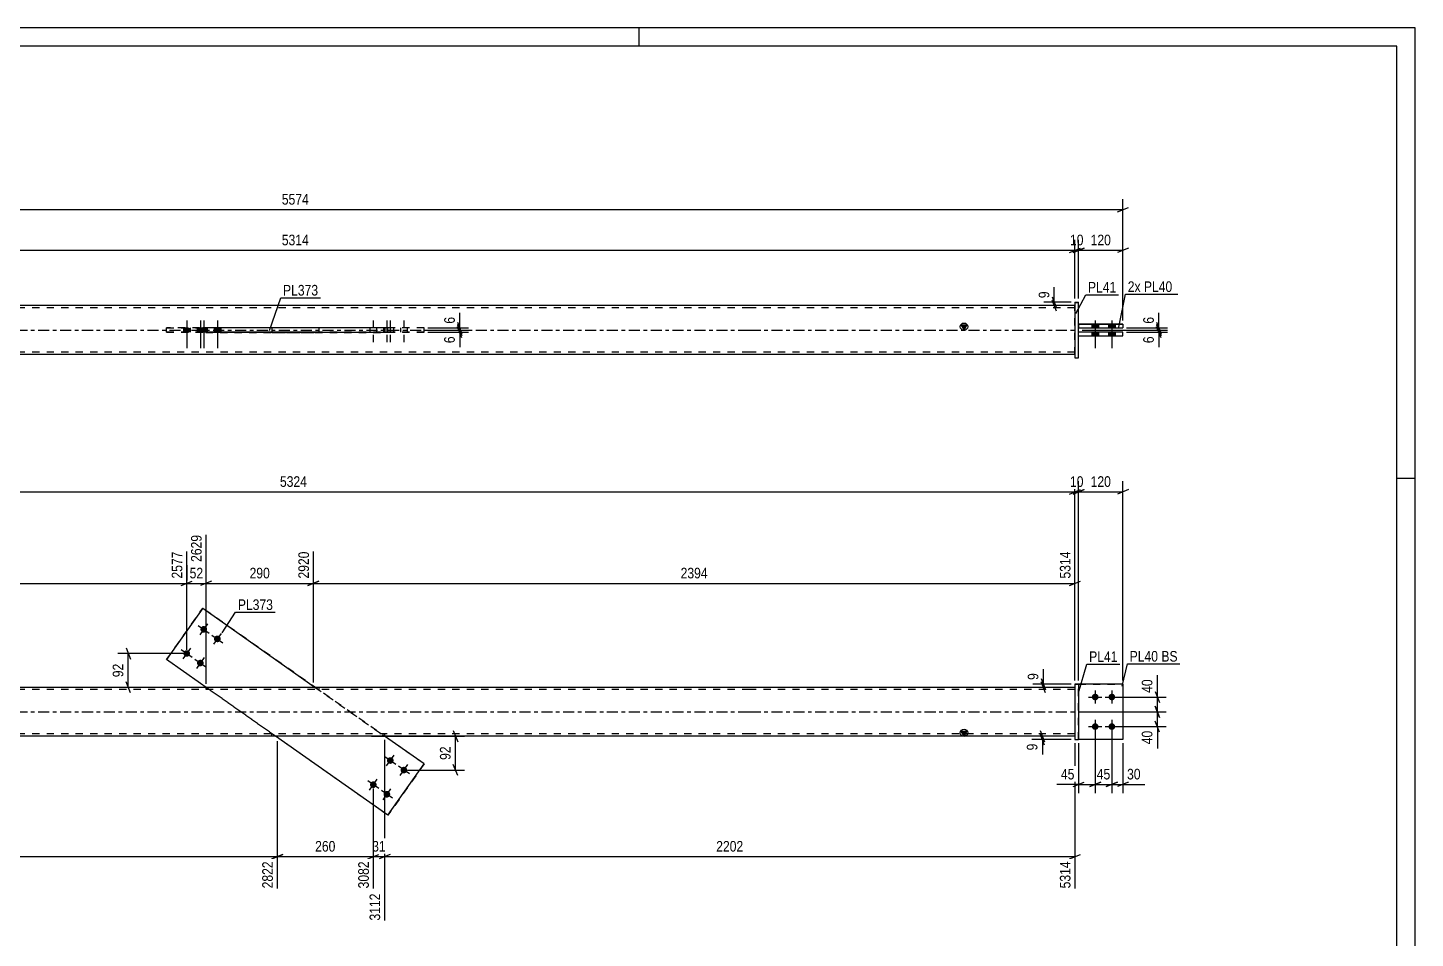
# Model space of a CAD drawing. Header units: millimetres. Extents: x 0 to 594, y 0 to 420.
# Drawn here: x 218.6 to 594, y 173.6 to 420 of the extents above; entities that cross this region are included whole.
import ezdxf

# ---------------------------------------------------------------- set-up
doc = ezdxf.new("R2010")
doc.units = ezdxf.units.MM
doc.linetypes.add('DXK_LINE_DOT2', pattern=[3.9198, 1.9599, -1.9599])
doc.linetypes.add('DXK_LINE_DOT3', pattern=[5.9187, 2.979, -0.9799, 0.9799, -0.9799])
doc.styles.add('Arial Narrow', font='ARIALN.TTF', dxfattribs={"height": 0.2})

# ---------------------------------------------------------------- blocks, each defined once
blk = doc.blocks.new('Unknown-582685994-1127')
at = {"color": 5, "linetype": 'Continuous'}
for p, q in [((594, 420), (0, 420)), ((384, 415), (384, 420)), ((594, 0), (594, 420)), ((589, 415), (5, 415)), ((589, 5), (589, 415)), ((594, 298), (589, 298))]:
    blk.add_line(p, q, dxfattribs=at)
blk = doc.blocks.new('Part-582685994-1683 - 1672')
at = {"linetype": 'Continuous'}
blk.add_hatch(color=2, dxfattribs=at).paths.add_polyline_path([(471.91, 228.27), (471.11, 229.67), (472.71, 229.67)])
at = {"color": 2, "linetype": 'Continuous'}
for p, q in [((413.81, 241.47), (168.15, 241.47)), ((501.91, 241.47), (413.91, 241.47)), ((471.91, 228.27), (471.11, 229.67)), ((471.11, 229.67), (472.71, 229.67)), ((472.71, 229.67), (471.91, 228.27)), ((413.81, 228.27), (168.15, 228.27)), ((501.91, 228.27), (413.91, 228.27))]:
    blk.add_line(p, q, dxfattribs=at)
at = {"color": 7, "linetype": 'DXK_LINE_DOT2'}
for p, q in [((413.81, 240.87), (168.15, 240.87)), ((266.72, 241.47), (266.72, 240.87)), ((297.32, 241.47), (297.32, 240.87)), ((501.91, 240.87), (413.91, 240.87)), ((501.91, 241.47), (501.91, 228.27)), ((413.81, 228.87), (168.15, 228.87)), ((284.63, 228.27), (284.63, 228.87)), ((315.23, 228.27), (315.23, 228.87)), ((501.91, 228.87), (413.91, 228.87))]:
    blk.add_line(p, q, dxfattribs=at)
at = {"color": 7, "linetype": 'DXK_LINE_DOT3'}
for p, q in [((168.15, 234.87), (413.81, 234.87)), ((413.91, 234.87), (501.91, 234.87))]:
    blk.add_line(p, q, dxfattribs=at)
at = {"color": 2, "linetype": 'Continuous'}
blk.add_circle((471.91, 229.17), 1, dxfattribs=at)
blk = doc.blocks.new('Part-582685994-1688 - 1672')
at = {"color": 2, "linetype": 'Continuous'}
for p, q in [((514.91, 242.37), (502.91, 242.37)), ((514.91, 242.37), (514.91, 242.37)), ((514.91, 242.37), (514.91, 227.37)), ((514.91, 227.37), (502.91, 227.37))]:
    blk.add_line(p, q, dxfattribs=at)
at = {"color": 7, "linetype": 'DXK_LINE_DOT2'}
for p, q in [((514.91, 242.37), (502.91, 242.37)), ((502.91, 242.37), (502.91, 242.37)), ((502.91, 227.37), (502.91, 242.37)), ((514.91, 242.37), (514.91, 242.37)), ((514.91, 227.37), (502.91, 227.37))]:
    blk.add_line(p, q, dxfattribs=at)
blk = doc.blocks.new('Part-582685994-1693 - 1672')
at = {"color": 7, "linetype": 'DXK_LINE_DOT2'}
for p, q in [((502.91, 242.37), (514.91, 242.37)), ((514.91, 242.37), (502.91, 242.37)), ((502.91, 242.37), (502.91, 242.37)), ((502.91, 227.37), (502.91, 242.37)), ((514.91, 242.37), (514.91, 242.37)), ((514.91, 242.37), (514.91, 227.37)), ((514.91, 227.37), (502.91, 227.37)), ((514.91, 227.37), (502.91, 227.37))]:
    blk.add_line(p, q, dxfattribs=at)
blk = doc.blocks.new('Part-582685994-1698 - 1672')
at = {"color": 2, "linetype": 'Continuous'}
for p, q in [((502.91, 242.37), (501.91, 242.37)), ((501.91, 242.37), (502.91, 242.37)), ((501.91, 242.37), (501.91, 227.37)), ((502.91, 242.37), (502.91, 227.37)), ((501.91, 227.37), (502.91, 227.37))]:
    blk.add_line(p, q, dxfattribs=at)
at = {"color": 7, "linetype": 'DXK_LINE_DOT2'}
for p, q in [((501.91, 242.37), (501.91, 242.37)), ((501.91, 242.37), (501.91, 242.37)), ((502.91, 242.37), (502.91, 242.37)), ((502.91, 242.37), (502.91, 242.37)), ((501.91, 227.37), (502.91, 227.37))]:
    blk.add_line(p, q, dxfattribs=at)
blk = doc.blocks.new('Part-582685994-1718 - 1672')
at = {"color": 2, "linetype": 'Continuous'}
for p, q in [((265.93, 262.89), (256.15, 248.98)), ((265.93, 262.89), (265.93, 262.89)), ((265.93, 262.89), (296.37, 241.47)), ((266.82, 241.47), (256.15, 248.98)), ((256.15, 248.98), (256.15, 248.98)), ((316.03, 206.86), (285.59, 228.27)), ((325.81, 220.76), (315.13, 228.27)), ((316.03, 206.86), (325.81, 220.76)), ((325.81, 220.76), (325.81, 220.76)), ((316.03, 206.86), (316.03, 206.86))]:
    blk.add_line(p, q, dxfattribs=at)
at = {"color": 7, "linetype": 'DXK_LINE_DOT2'}
for p, q in [((256.15, 248.98), (265.93, 262.89)), ((325.81, 220.76), (265.93, 262.89)), ((316.03, 206.86), (256.15, 248.98)), ((285.59, 228.27), (266.82, 241.47)), ((296.37, 241.47), (315.13, 228.27)), ((325.81, 220.76), (316.03, 206.86))]:
    blk.add_line(p, q, dxfattribs=at)
blk = doc.blocks.new('Bolt-582685994-1719 - 1672')
at = {"linetype": 'Continuous'}
for points in [[(507.41, 239.77), (507.6, 239.75), (507.78, 239.69), (507.94, 239.6), (508.08, 239.47), (508.19, 239.32), (508.27, 239.15), (508.3, 238.97), (508.3, 238.78), (508.27, 238.59), (508.19, 238.42), (508.08, 238.27), (507.94, 238.14), (507.78, 238.05), (507.6, 237.99), (507.41, 237.97), (507.22, 237.99), (507.04, 238.05), (506.88, 238.14), (506.74, 238.27), (506.63, 238.42), (506.55, 238.59), (506.51, 238.78), (506.51, 238.97), (506.55, 239.15), (506.63, 239.32), (506.74, 239.47), (506.88, 239.6), (507.04, 239.69), (507.22, 239.75)], [(511.91, 239.77), (512.1, 239.75), (512.28, 239.69), (512.44, 239.6), (512.58, 239.47), (512.69, 239.32), (512.77, 239.15), (512.8, 238.97), (512.8, 238.78), (512.77, 238.59), (512.69, 238.42), (512.58, 238.27), (512.44, 238.14), (512.28, 238.05), (512.1, 237.99), (511.91, 237.97), (511.72, 237.99), (511.54, 238.05), (511.38, 238.14), (511.24, 238.27), (511.13, 238.42), (511.05, 238.59), (511.01, 238.78), (511.01, 238.97), (511.05, 239.15), (511.13, 239.32), (511.24, 239.47), (511.38, 239.6), (511.54, 239.69), (511.72, 239.75)], [(507.41, 231.77), (507.6, 231.75), (507.78, 231.69), (507.94, 231.6), (508.08, 231.47), (508.19, 231.32), (508.27, 231.15), (508.3, 230.97), (508.3, 230.78), (508.27, 230.59), (508.19, 230.42), (508.08, 230.27), (507.94, 230.14), (507.78, 230.05), (507.6, 229.99), (507.41, 229.97), (507.22, 229.99), (507.04, 230.05), (506.88, 230.14), (506.74, 230.27), (506.63, 230.42), (506.55, 230.59), (506.51, 230.78), (506.51, 230.97), (506.55, 231.15), (506.63, 231.32), (506.74, 231.47), (506.88, 231.6), (507.04, 231.69), (507.22, 231.75)], [(511.91, 231.77), (512.1, 231.75), (512.28, 231.69), (512.44, 231.6), (512.58, 231.47), (512.69, 231.32), (512.77, 231.15), (512.8, 230.97), (512.8, 230.78), (512.77, 230.59), (512.69, 230.42), (512.58, 230.27), (512.44, 230.14), (512.28, 230.05), (512.1, 229.99), (511.91, 229.97), (511.72, 229.99), (511.54, 230.05), (511.38, 230.14), (511.24, 230.27), (511.13, 230.42), (511.05, 230.59), (511.01, 230.78), (511.01, 230.97), (511.05, 231.15), (511.13, 231.32), (511.24, 231.47), (511.38, 231.6), (511.54, 231.69), (511.72, 231.75)]]:
    blk.add_hatch(color=1, dxfattribs=at).paths.add_polyline_path(points)
at = {"color": 1, "linetype": 'Continuous'}
for p, q in [((507.41, 240.67), (507.41, 237.07)), ((511.91, 240.67), (511.91, 237.07)), ((505.61, 238.87), (509.21, 238.87)), ((510.11, 238.87), (513.71, 238.87)), ((505.61, 230.87), (509.21, 230.87)), ((507.41, 232.67), (507.41, 229.07)), ((510.11, 230.87), (513.71, 230.87)), ((511.91, 232.67), (511.91, 229.07))]:
    blk.add_line(p, q, dxfattribs=at)
blk = doc.blocks.new('Bolt-582685994-1721 - 1672')
at = {"linetype": 'Continuous'}
for points in [[(266.2, 258.09), (266.39, 258.07), (266.57, 258.01), (266.73, 257.92), (266.87, 257.79), (266.98, 257.64), (267.06, 257.47), (267.1, 257.29), (267.1, 257.1), (267.06, 256.91), (266.98, 256.74), (266.87, 256.59), (266.73, 256.46), (266.57, 256.37), (266.39, 256.31), (266.2, 256.29), (266.01, 256.31), (265.83, 256.37), (265.67, 256.46), (265.53, 256.59), (265.42, 256.74), (265.34, 256.91), (265.31, 257.1), (265.31, 257.29), (265.34, 257.47), (265.42, 257.64), (265.53, 257.79), (265.67, 257.92), (265.83, 258.01), (266.01, 258.07)], [(269.88, 255.5), (270.07, 255.48), (270.25, 255.43), (270.41, 255.33), (270.55, 255.21), (270.66, 255.05), (270.74, 254.88), (270.78, 254.7), (270.78, 254.51), (270.74, 254.33), (270.66, 254.15), (270.55, 254), (270.41, 253.88), (270.25, 253.78), (270.07, 253.72), (269.88, 253.7), (269.69, 253.72), (269.51, 253.78), (269.35, 253.88), (269.21, 254), (269.1, 254.15), (269.02, 254.33), (268.99, 254.51), (268.99, 254.7), (269.02, 254.88), (269.1, 255.05), (269.21, 255.21), (269.35, 255.33), (269.51, 255.43), (269.69, 255.48)], [(261.6, 251.55), (261.78, 251.53), (261.96, 251.47), (262.13, 251.38), (262.27, 251.25), (262.38, 251.1), (262.45, 250.93), (262.49, 250.74), (262.49, 250.56), (262.45, 250.37), (262.38, 250.2), (262.27, 250.05), (262.13, 249.92), (261.96, 249.83), (261.78, 249.77), (261.6, 249.75), (261.41, 249.77), (261.23, 249.83), (261.07, 249.92), (260.93, 250.05), (260.82, 250.2), (260.74, 250.37), (260.7, 250.56), (260.7, 250.74), (260.74, 250.93), (260.82, 251.1), (260.93, 251.25), (261.07, 251.38), (261.23, 251.47), (261.41, 251.53)], [(265.28, 248.96), (265.46, 248.94), (265.64, 248.88), (265.81, 248.79), (265.95, 248.66), (266.06, 248.51), (266.13, 248.34), (266.17, 248.15), (266.17, 247.97), (266.13, 247.78), (266.06, 247.61), (265.95, 247.46), (265.81, 247.33), (265.64, 247.24), (265.46, 247.18), (265.28, 247.16), (265.09, 247.18), (264.91, 247.24), (264.75, 247.33), (264.61, 247.46), (264.5, 247.61), (264.42, 247.78), (264.38, 247.97), (264.38, 248.15), (264.42, 248.34), (264.5, 248.51), (264.61, 248.66), (264.75, 248.79), (264.91, 248.88), (265.09, 248.94)]]:
    blk.add_hatch(color=1, dxfattribs=at).paths.add_polyline_path(points)
at = {"color": 1, "linetype": 'Continuous'}
for p, q in [((264.73, 258.23), (267.67, 256.16)), ((267.24, 258.66), (265.16, 255.72)), ((268.41, 255.64), (271.35, 253.57)), ((270.92, 256.08), (268.85, 253.13)), ((260.13, 251.69), (263.07, 249.61)), ((262.63, 252.12), (260.56, 249.18)), ((263.81, 249.1), (266.75, 247.02)), ((266.31, 249.53), (264.24, 246.59))]:
    blk.add_line(p, q, dxfattribs=at)
blk = doc.blocks.new('Bolt-582685994-1722 - 1672')
at = {"linetype": 'Continuous'}
for points in [[(316.68, 222.58), (316.86, 222.56), (317.04, 222.51), (317.21, 222.41), (317.35, 222.29), (317.46, 222.13), (317.53, 221.96), (317.57, 221.78), (317.57, 221.59), (317.53, 221.4), (317.46, 221.23), (317.35, 221.08), (317.21, 220.95), (317.04, 220.86), (316.86, 220.8), (316.68, 220.78), (316.49, 220.8), (316.31, 220.86), (316.15, 220.95), (316.01, 221.08), (315.9, 221.23), (315.82, 221.4), (315.78, 221.59), (315.78, 221.78), (315.82, 221.96), (315.9, 222.13), (316.01, 222.29), (316.15, 222.41), (316.31, 222.51), (316.49, 222.56)], [(320.36, 219.99), (320.54, 219.97), (320.72, 219.92), (320.89, 219.82), (321.03, 219.7), (321.14, 219.54), (321.21, 219.37), (321.25, 219.19), (321.25, 219), (321.21, 218.82), (321.14, 218.64), (321.03, 218.49), (320.89, 218.37), (320.72, 218.27), (320.54, 218.21), (320.36, 218.19), (320.17, 218.21), (319.99, 218.27), (319.83, 218.37), (319.69, 218.49), (319.58, 218.64), (319.5, 218.82), (319.46, 219), (319.46, 219.19), (319.5, 219.37), (319.58, 219.54), (319.69, 219.7), (319.83, 219.82), (319.99, 219.92), (320.17, 219.97)], [(312.07, 216.04), (312.26, 216.02), (312.44, 215.96), (312.6, 215.87), (312.74, 215.74), (312.85, 215.59), (312.93, 215.42), (312.97, 215.23), (312.97, 215.05), (312.93, 214.86), (312.85, 214.69), (312.74, 214.54), (312.6, 214.41), (312.44, 214.32), (312.26, 214.26), (312.07, 214.24), (311.89, 214.26), (311.71, 214.32), (311.54, 214.41), (311.41, 214.54), (311.29, 214.69), (311.22, 214.86), (311.18, 215.05), (311.18, 215.23), (311.22, 215.42), (311.29, 215.59), (311.41, 215.74), (311.54, 215.87), (311.71, 215.96), (311.89, 216.02)], [(315.75, 213.45), (315.94, 213.43), (316.12, 213.37), (316.28, 213.28), (316.42, 213.15), (316.53, 213), (316.61, 212.83), (316.65, 212.64), (316.65, 212.46), (316.61, 212.27), (316.53, 212.1), (316.42, 211.95), (316.28, 211.82), (316.12, 211.73), (315.94, 211.67), (315.75, 211.65), (315.57, 211.67), (315.39, 211.73), (315.23, 211.82), (315.09, 211.95), (314.98, 212.1), (314.9, 212.27), (314.86, 212.46), (314.86, 212.64), (314.9, 212.83), (314.98, 213), (315.09, 213.15), (315.23, 213.28), (315.39, 213.37), (315.57, 213.43)]]:
    blk.add_hatch(color=1, dxfattribs=at).paths.add_polyline_path(points)
at = {"color": 1, "linetype": 'Continuous'}
for p, q in [((318.15, 220.65), (315.2, 222.72)), ((315.64, 220.21), (317.71, 223.16)), ((321.83, 218.06), (318.89, 220.13)), ((319.32, 217.62), (321.39, 220.57)), ((313.55, 214.1), (310.6, 216.18)), ((311.04, 213.67), (313.11, 216.61)), ((314.72, 211.08), (316.79, 214.02)), ((317.23, 211.52), (314.28, 213.59))]:
    blk.add_line(p, q, dxfattribs=at)
blk = doc.blocks.new('Bolt-582685994-1367 - 1364')
at = {"linetype": 'Continuous'}
for points in [[(508.31, 339.79), (506.51, 339.79), (506.51, 338.79), (508.31, 338.79)], [(508.31, 339.79), (506.51, 339.79), (506.51, 338.79), (508.31, 338.79)], [(512.81, 339.79), (511.01, 339.79), (511.01, 338.79), (512.81, 338.79)], [(512.81, 339.79), (511.01, 339.79), (511.01, 338.79), (512.81, 338.79)], [(508.31, 337.59), (506.51, 337.59), (506.51, 336.59), (508.31, 336.59)], [(508.31, 337.59), (506.51, 337.59), (506.51, 336.59), (508.31, 336.59)], [(512.81, 337.59), (511.01, 337.59), (511.01, 336.59), (512.81, 336.59)], [(512.81, 337.59), (511.01, 337.59), (511.01, 336.59), (512.81, 336.59)]]:
    blk.add_hatch(color=1, dxfattribs=at).paths.add_polyline_path(points)
at = {"color": 1, "linetype": 'Continuous'}
for p, q in [((506.51, 339.79), (506.51, 338.79)), ((506.51, 339.79), (506.51, 338.79)), ((507.41, 340.79), (507.41, 333.29)), ((507.41, 340.79), (507.41, 333.29)), ((508.31, 339.79), (508.31, 338.79)), ((508.31, 339.79), (508.31, 338.79)), ((511.01, 339.79), (511.01, 338.79)), ((511.01, 339.79), (511.01, 338.79)), ((511.91, 340.79), (511.91, 333.29)), ((511.91, 340.79), (511.91, 333.29)), ((512.81, 339.79), (512.81, 338.79)), ((512.81, 339.79), (512.81, 338.79)), ((506.51, 337.59), (506.51, 336.59)), ((506.51, 337.59), (506.51, 336.59)), ((508.31, 337.59), (508.31, 336.59)), ((508.31, 337.59), (508.31, 336.59)), ((511.01, 337.59), (511.01, 336.59)), ((511.01, 337.59), (511.01, 336.59)), ((512.81, 337.59), (512.81, 336.59)), ((512.81, 337.59), (512.81, 336.59))]:
    blk.add_line(p, q, dxfattribs=at)
blk = doc.blocks.new('Part-582685994-1402 - 1364')
at = {"linetype": 'Continuous'}
blk.add_hatch(color=2, dxfattribs=at).paths.add_polyline_path([(471.91, 338.19), (471.11, 339.59), (472.71, 339.59)])
at = {"color": 2, "linetype": 'Continuous'}
for p, q in [((413.81, 344.79), (168.15, 344.79)), ((501.91, 344.79), (413.91, 344.79)), ((266.72, 338.89), (297.32, 338.89)), ((266.72, 338.78), (266.72, 338.89)), ((284.63, 338.89), (284.63, 338.79)), ((297.32, 338.89), (297.32, 337.49)), ((471.91, 338.19), (471.11, 339.59)), ((471.11, 339.59), (472.71, 339.59)), ((472.71, 339.59), (471.91, 338.19)), ((266.72, 337.58), (266.72, 337.49)), ((266.72, 337.49), (266.72, 337.49)), ((297.32, 337.49), (266.72, 337.49)), ((284.63, 337.49), (284.63, 337.59)), ((413.81, 331.59), (168.15, 331.59)), ((501.91, 331.59), (413.91, 331.59))]:
    blk.add_line(p, q, dxfattribs=at)
at = {"color": 7, "linetype": 'DXK_LINE_DOT2'}
for p, q in [((413.81, 344.19), (168.15, 344.19)), ((501.91, 344.19), (413.91, 344.19)), ((501.91, 331.59), (501.91, 344.79)), ((266.72, 338.89), (297.32, 338.89)), ((266.72, 337.49), (266.72, 338.78)), ((284.63, 338.89), (284.63, 338.89)), ((284.63, 338.89), (284.63, 338.89)), ((284.63, 338.89), (315.23, 338.89)), ((284.63, 338.89), (315.23, 338.89)), ((284.63, 338.79), (284.63, 337.49)), ((315.23, 338.89), (315.23, 337.49)), ((266.72, 337.49), (297.32, 337.49)), ((315.23, 337.49), (284.63, 337.49)), ((284.63, 337.49), (284.63, 337.49)), ((284.63, 337.49), (315.23, 337.49)), ((413.81, 332.19), (168.15, 332.19)), ((501.91, 332.19), (413.91, 332.19))]:
    blk.add_line(p, q, dxfattribs=at)
at = {"color": 7, "linetype": 'DXK_LINE_DOT3'}
for p, q in [((168.15, 338.19), (413.81, 338.19)), ((413.91, 338.19), (501.91, 338.19))]:
    blk.add_line(p, q, dxfattribs=at)
at = {"color": 2, "linetype": 'Continuous'}
blk.add_circle((471.91, 339.09), 1, dxfattribs=at)
blk = doc.blocks.new('Bolt-582685994-1370 - 1364')
at = {"color": 1, "linetype": 'DXK_LINE_DOT2'}
for p, q in [((311.17, 338.79), (311.17, 337.59)), ((312.07, 340.79), (312.07, 333.29)), ((312.97, 338.79), (312.97, 337.59)), ((314.85, 338.79), (314.85, 337.59)), ((315.75, 340.79), (315.75, 333.29)), ((315.78, 338.79), (315.78, 337.59)), ((316.65, 338.79), (316.65, 337.59)), ((316.68, 340.79), (316.68, 333.29)), ((317.58, 338.79), (317.58, 337.59)), ((319.46, 338.79), (319.46, 337.59)), ((320.36, 340.79), (320.36, 333.29)), ((321.26, 338.79), (321.26, 337.59))]:
    blk.add_line(p, q, dxfattribs=at)
blk = doc.blocks.new('Bolt-582685994-1371 - 1364')
at = {"linetype": 'Continuous'}
for points in [[(262.5, 338.78), (260.7, 338.78), (260.7, 337.58), (262.5, 337.58)], [(266.18, 338.78), (264.38, 338.78), (264.38, 337.58), (266.18, 337.58)], [(267.1, 338.78), (265.3, 338.78), (265.3, 337.58), (267.1, 337.58)], [(270.78, 338.78), (268.98, 338.78), (268.98, 337.58), (270.78, 337.58)]]:
    blk.add_hatch(color=1, dxfattribs=at).paths.add_polyline_path(points)
at = {"color": 1, "linetype": 'Continuous'}
for p, q in [((260.7, 338.78), (260.7, 337.58)), ((261.6, 340.79), (261.6, 333.29)), ((262.5, 338.78), (262.5, 337.58)), ((264.38, 338.78), (264.38, 337.58)), ((265.28, 340.79), (265.28, 333.29)), ((265.3, 338.78), (265.3, 337.58)), ((266.18, 338.78), (266.18, 337.58)), ((266.2, 340.78), (266.2, 333.28)), ((267.1, 338.78), (267.1, 337.58)), ((268.98, 338.78), (268.98, 337.58)), ((269.88, 340.78), (269.88, 333.28)), ((270.78, 338.78), (270.78, 337.58))]:
    blk.add_line(p, q, dxfattribs=at)
blk = doc.blocks.new('Part-582685994-1417 - 1364')
at = {"color": 2, "linetype": 'Continuous'}
for p, q in [((514.91, 337.59), (502.91, 337.59)), ((514.91, 337.58), (502.91, 337.58)), ((502.91, 336.58), (502.91, 337.58)), ((502.91, 336.58), (514.91, 336.58)), ((514.91, 336.58), (514.91, 337.58))]:
    blk.add_line(p, q, dxfattribs=at)
at = {"color": 7, "linetype": 'DXK_LINE_DOT2'}
for p, q in [((502.91, 337.59), (502.91, 337.58)), ((502.91, 337.58), (502.91, 337.59)), ((502.91, 336.59), (514.91, 336.59)), ((514.91, 337.58), (514.91, 337.59)), ((514.91, 337.59), (514.91, 337.58))]:
    blk.add_line(p, q, dxfattribs=at)
blk = doc.blocks.new('Part-582685994-1422 - 1364')
at = {"color": 2, "linetype": 'Continuous'}
for p, q in [((514.91, 339.79), (502.91, 339.79)), ((502.91, 339.78), (514.91, 339.78)), ((502.91, 339.78), (502.91, 338.78)), ((502.91, 338.78), (514.91, 338.78)), ((514.91, 339.78), (514.91, 338.78))]:
    blk.add_line(p, q, dxfattribs=at)
at = {"color": 7, "linetype": 'DXK_LINE_DOT2'}
for p, q in [((502.91, 339.79), (502.91, 339.78)), ((502.91, 339.79), (502.91, 339.78)), ((502.91, 338.79), (514.91, 338.79)), ((514.91, 339.78), (514.91, 339.79)), ((514.91, 339.79), (514.91, 339.78))]:
    blk.add_line(p, q, dxfattribs=at)
blk = doc.blocks.new('Part-582685994-1437 - 1364')
at = {"color": 2, "linetype": 'Continuous'}
for p, q in [((501.91, 345.69), (502.91, 345.69)), ((501.91, 345.68), (501.91, 330.68)), ((501.91, 345.68), (502.91, 345.68)), ((502.91, 330.68), (502.91, 345.68)), ((501.91, 330.68), (502.91, 330.68))]:
    blk.add_line(p, q, dxfattribs=at)
at = {"color": 7, "linetype": 'DXK_LINE_DOT2'}
for p, q in [((501.91, 345.69), (501.91, 345.68)), ((501.91, 345.69), (501.91, 345.68)), ((502.91, 345.68), (502.91, 345.69)), ((501.91, 330.69), (502.91, 330.69)), ((502.91, 330.69), (502.91, 330.68))]:
    blk.add_line(p, q, dxfattribs=at)
blk = doc.blocks.new('Part-582685994-1467 - 1364')
at = {"color": 2, "linetype": 'Continuous'}
for p, q in [((256.15, 337.59), (256.15, 338.79)), ((297.32, 338.79), (265.93, 338.78)), ((265.93, 337.58), (265.93, 338.78)), ((297.32, 337.59), (265.93, 337.58))]:
    blk.add_line(p, q, dxfattribs=at)
at = {"color": 7, "linetype": 'DXK_LINE_DOT2'}
for p, q in [((316.03, 338.79), (256.15, 338.79)), ((256.15, 338.79), (265.93, 338.78)), ((325.81, 338.79), (297.32, 338.79)), ((316.03, 337.59), (316.03, 338.79)), ((325.81, 338.79), (316.03, 338.79)), ((325.81, 337.59), (325.81, 338.79)), ((256.15, 337.59), (316.03, 337.59)), ((265.93, 337.58), (256.15, 337.59)), ((325.81, 337.59), (297.32, 337.59)), ((316.03, 337.59), (325.81, 337.59))]:
    blk.add_line(p, q, dxfattribs=at)
blk = doc.blocks.new('StraightDimension-582685994-1758 - 1672')
at = {"color": 7, "linetype": 'Continuous'}
for p, q in [((266.82, 242.47), (266.82, 282.74)), ((295.87, 242.82), (295.87, 278.24)), ((268.32, 270.23), (265.32, 269.03)), ((266.82, 269.63), (295.87, 269.63)), ((294.37, 269.03), (297.37, 270.23))]:
    blk.add_line(p, q, dxfattribs=at)
at = {"color": 0, "linetype": 'Continuous'}
blk.add_wipeout([(295.27, 278.84), (291.07, 278.84), (291.07, 270.33), (295.27, 270.33)], dxfattribs=at)
at = {"color": 0}
blk.add_wipeout([(284.69, 270.38), (284.69, 274.58), (278, 274.58), (278, 270.38)], dxfattribs=at)
at = {"color": 3, "linetype": 'Continuous', "style": 'Arial Narrow'}
blk.add_text('2920', height=2.863, rotation=90.0002, dxfattribs=at).set_placement((294.67, 270.93))
at = {"color": 3, "style": 'Arial Narrow'}
blk.add_text('290', height=2.863, dxfattribs=at).set_placement((278.6, 270.98))
blk = doc.blocks.new('StraightDimension-582685994-1742 - 1672')
at = {"color": 7, "linetype": 'Continuous'}
for p, q in [((266.82, 242.47), (266.82, 282.74)), ((261.6, 251.65), (261.6, 278.24)), ((260.1, 269.03), (263.1, 270.23)), ((261.6, 269.63), (266.82, 269.63)), ((268.32, 270.23), (265.32, 269.03))]:
    blk.add_line(p, q, dxfattribs=at)
at = {"color": 0}
blk.add_wipeout([(266.64, 270.38), (266.64, 274.58), (261.78, 274.58), (261.78, 270.38)], dxfattribs=at)
at = {"color": 0, "linetype": 'Continuous'}
blk.add_wipeout([(266.22, 283.34), (262.02, 283.34), (262.02, 274.83), (266.22, 274.83)], dxfattribs=at)
at = {"color": 3, "linetype": 'Continuous', "style": 'Arial Narrow'}
blk.add_text('2629', height=2.863, rotation=90.0002, dxfattribs=at).set_placement((265.62, 275.43))
at = {"color": 3, "style": 'Arial Narrow'}
blk.add_text('52', height=2.863, dxfattribs=at).set_placement((262.38, 270.98))
blk = doc.blocks.new('StraightDimension-582685994-1814 - 1672')
at = {"color": 7, "linetype": 'Continuous'}
for p, q in [((315.13, 227.27), (315.13, 178.38)), ((501.91, 226.37), (501.91, 187.08)), ((316.63, 196.29), (313.63, 195.09)), ((315.13, 195.69), (501.91, 195.69)), ((500.41, 195.09), (503.41, 196.29))]:
    blk.add_line(p, q, dxfattribs=at)
at = {"color": 0}
blk.add_wipeout([(412.78, 196.44), (412.78, 200.64), (404.26, 200.64), (404.26, 196.44)], dxfattribs=at)
at = {"color": 0, "linetype": 'Continuous'}
blk.add_wipeout([(501.31, 194.99), (497.11, 194.99), (497.11, 186.48), (501.31, 186.48)], dxfattribs=at)
at = {"color": 3, "style": 'Arial Narrow'}
blk.add_text('2202', height=2.863, dxfattribs=at).set_placement((404.86, 197.04))
at = {"color": 3, "linetype": 'Continuous', "style": 'Arial Narrow'}
blk.add_text('5314', height=2.863, rotation=90.0002, dxfattribs=at).set_placement((500.71, 187.08))
blk = doc.blocks.new('StraightDimension-582685994-1963 - 1672')
at = {"color": 7, "linetype": 'Continuous'}
for p, q in [((333.72, 229.77), (334.92, 226.77)), ((311.56, 228.27), (336.72, 228.27)), ((334.32, 219.09), (334.32, 228.27)), ((321.36, 219.09), (336.72, 219.09)), ((334.92, 217.59), (333.72, 220.59))]:
    blk.add_line(p, q, dxfattribs=at)
at = {"color": 0}
blk.add_wipeout([(333.57, 226.11), (329.37, 226.11), (329.37, 221.25), (333.57, 221.25)], dxfattribs=at)
at = {"color": 3, "style": 'Arial Narrow'}
blk.add_text('92', height=2.863, rotation=90.0002, dxfattribs=at).set_placement((332.97, 221.85))
blk = doc.blocks.new('StraightDimension-582685994-1925 - 1672')
at = {"color": 7, "linetype": 'Continuous'}
for p, q in [((507.41, 229.87), (507.41, 212.82)), ((511.91, 229.87), (511.91, 212.82)), ((505.91, 214.62), (508.91, 215.82)), ((507.41, 215.22), (511.91, 215.22)), ((513.41, 215.82), (510.41, 214.62))]:
    blk.add_line(p, q, dxfattribs=at)
at = {"color": 0}
blk.add_wipeout([(512.09, 215.97), (512.09, 220.17), (507.23, 220.17), (507.23, 215.97)], dxfattribs=at)
at = {"color": 3, "style": 'Arial Narrow'}
blk.add_text('45', height=2.863, dxfattribs=at).set_placement((507.83, 216.57))
blk = doc.blocks.new('StraightDimension-582685994-1987 - 1672')
at = {"color": 7, "linetype": 'Continuous'}
for p, q in [((523.62, 240.37), (524.82, 237.37)), ((512.91, 238.87), (526.62, 238.87)), ((524.22, 234.87), (524.22, 238.87)), ((502.91, 234.87), (526.62, 234.87)), ((524.82, 233.37), (523.62, 236.37))]:
    blk.add_line(p, q, dxfattribs=at)
at = {"color": 0}
blk.add_wipeout([(523.47, 244.25), (519.27, 244.25), (519.27, 239.4), (523.47, 239.4)], dxfattribs=at)
at = {"color": 7, "linetype": 'Continuous'}
blk.add_line((524.22, 238.87), (524.22, 244.78), dxfattribs=at)
blk.add_line((524.22, 238.87), (524.22, 244.78), dxfattribs=at)
at = {"color": 3, "style": 'Arial Narrow'}
blk.add_text('40', height=2.863, rotation=90.0002, dxfattribs=at).set_placement((522.87, 240))
blk = doc.blocks.new('StraightDimension-582685994-1732 - 1672')
at = {"color": 7, "linetype": 'Continuous'}
for p, q in [((261.6, 251.65), (261.6, 278.24)), ((80.05, 242.47), (80.05, 272.75)), ((81.55, 270.23), (78.55, 269.03)), ((80.05, 269.63), (261.6, 269.63)), ((260.1, 269.03), (263.1, 270.23))]:
    blk.add_line(p, q, dxfattribs=at)
at = {"color": 0, "linetype": 'Continuous'}
for points in [[(261, 278.84), (256.8, 278.84), (256.8, 270.33), (261, 270.33)], [(79.45, 273.35), (75.25, 273.35), (75.25, 270.33), (79.45, 270.33)]]:
    blk.add_wipeout(points, dxfattribs=at)
at = {"color": 0}
blk.add_wipeout([(175.08, 270.38), (175.08, 274.58), (166.57, 274.58), (166.57, 270.38)], dxfattribs=at)
at = {"color": 3, "linetype": 'Continuous', "style": 'Arial Narrow'}
for s, height, p in [('2577', 2.863, (260.4, 270.93)), ('0', 2.86, (78.85, 270.93))]:
    blk.add_text(s, height=height, rotation=90.0002, dxfattribs=at).set_placement(p)
at = {"color": 3, "style": 'Arial Narrow'}
blk.add_text('2577', height=2.863, dxfattribs=at).set_placement((167.17, 270.98))
blk = doc.blocks.new('StraightDimension-582685994-1909 - 1672')
at = {"color": 7, "linetype": 'Continuous'}
for p, q in [((507.41, 229.87), (507.41, 212.82)), ((502.91, 226.37), (502.91, 212.82)), ((501.41, 214.62), (504.41, 215.82)), ((502.91, 215.22), (507.41, 215.22)), ((508.91, 215.82), (505.91, 214.62))]:
    blk.add_line(p, q, dxfattribs=at)
at = {"color": 0}
blk.add_wipeout([(502.38, 215.97), (502.38, 220.17), (497.53, 220.17), (497.53, 215.97)], dxfattribs=at)
at = {"color": 7, "linetype": 'Continuous'}
blk.add_line((502.91, 215.22), (497, 215.22), dxfattribs=at)
blk.add_line((502.91, 215.22), (497, 215.22), dxfattribs=at)
at = {"color": 3, "style": 'Arial Narrow'}
blk.add_text('45', height=2.863, dxfattribs=at).set_placement((498.13, 216.57))
blk = doc.blocks.new('StraightDimension-582685994-1774 - 1672')
at = {"color": 7, "linetype": 'Continuous'}
for p, q in [((295.87, 242.82), (295.87, 278.24)), ((501.91, 243.37), (501.91, 278.24)), ((297.37, 270.23), (294.37, 269.03)), ((295.87, 269.63), (501.91, 269.63)), ((500.41, 269.03), (503.41, 270.23))]:
    blk.add_line(p, q, dxfattribs=at)
at = {"color": 0, "linetype": 'Continuous'}
blk.add_wipeout([(501.31, 278.84), (497.11, 278.84), (497.11, 270.33), (501.31, 270.33)], dxfattribs=at)
at = {"color": 0}
blk.add_wipeout([(403.14, 270.38), (403.14, 274.58), (394.63, 274.58), (394.63, 270.38)], dxfattribs=at)
at = {"color": 3, "linetype": 'Continuous', "style": 'Arial Narrow'}
blk.add_text('5314', height=2.863, rotation=90.0002, dxfattribs=at).set_placement((500.71, 270.93))
at = {"color": 3, "style": 'Arial Narrow'}
blk.add_text('2394', height=2.863, dxfattribs=at).set_placement((395.23, 270.98))
blk = doc.blocks.new('StraightDimension-582685994-1826 - 1672')
at = {"color": 7, "linetype": 'Continuous'}
for p, q in [((315.13, 227.27), (315.13, 178.38)), ((312.07, 214.14), (312.07, 187.08)), ((310.57, 195.09), (313.57, 196.29)), ((312.07, 195.69), (315.13, 195.69)), ((316.63, 196.29), (313.63, 195.09))]:
    blk.add_line(p, q, dxfattribs=at)
at = {"color": 0}
blk.add_wipeout([(316.03, 196.44), (316.03, 200.64), (311.17, 200.64), (311.17, 196.44)], dxfattribs=at)
at = {"color": 0, "linetype": 'Continuous'}
blk.add_wipeout([(314.53, 186.29), (310.33, 186.29), (310.33, 177.78), (314.53, 177.78)], dxfattribs=at)
at = {"color": 3, "style": 'Arial Narrow'}
blk.add_text('31', height=2.863, dxfattribs=at).set_placement((311.77, 197.04))
at = {"color": 3, "linetype": 'Continuous', "style": 'Arial Narrow'}
blk.add_text('3112', height=2.863, rotation=90.0002, dxfattribs=at).set_placement((313.93, 178.38))
blk = doc.blocks.new('StraightDimension-582685994-2032 - 1672')
at = {"color": 7, "linetype": 'Continuous'}
for p, q in [((501.91, 243.37), (501.91, 297.25)), ((79.05, 294.4), (501.91, 294.4)), ((500.41, 293.8), (503.41, 295))]:
    blk.add_line(p, q, dxfattribs=at)
at = {"color": 0}
blk.add_wipeout([(294.73, 295.15), (294.73, 299.35), (286.22, 299.35), (286.22, 295.15)], dxfattribs=at)
at = {"color": 3, "style": 'Arial Narrow'}
blk.add_text('5324', height=2.863, dxfattribs=at).set_placement((286.82, 295.75))
blk = doc.blocks.new('StraightDimension-582685994-1840 - 1672')
at = {"color": 7, "linetype": 'Continuous'}
for p, q in [((286.09, 226.92), (286.09, 187.08)), ((312.07, 214.14), (312.07, 187.08)), ((287.59, 196.29), (284.59, 195.09)), ((286.09, 195.69), (312.07, 195.69)), ((310.57, 195.09), (313.57, 196.29))]:
    blk.add_line(p, q, dxfattribs=at)
at = {"color": 0}
blk.add_wipeout([(302.42, 196.44), (302.42, 200.64), (295.74, 200.64), (295.74, 196.44)], dxfattribs=at)
at = {"color": 0, "linetype": 'Continuous'}
blk.add_wipeout([(311.47, 194.99), (307.27, 194.99), (307.27, 186.48), (311.47, 186.48)], dxfattribs=at)
at = {"color": 3, "style": 'Arial Narrow'}
blk.add_text('260', height=2.863, dxfattribs=at).set_placement((296.34, 197.04))
at = {"color": 3, "linetype": 'Continuous', "style": 'Arial Narrow'}
blk.add_text('3082', height=2.863, rotation=90.0002, dxfattribs=at).set_placement((310.87, 187.08))
blk = doc.blocks.new('StraightDimension-582685994-1848 - 1672')
at = {"color": 7, "linetype": 'Continuous'}
for p, q in [((80.05, 226.37), (80.05, 192.57)), ((286.09, 226.92), (286.09, 187.08)), ((81.55, 196.29), (78.55, 195.09)), ((80.05, 195.69), (286.09, 195.69)), ((284.59, 195.09), (287.59, 196.29))]:
    blk.add_line(p, q, dxfattribs=at)
at = {"color": 0}
blk.add_wipeout([(187.32, 196.44), (187.32, 200.64), (178.81, 200.64), (178.81, 196.44)], dxfattribs=at)
at = {"color": 0, "linetype": 'Continuous'}
for points in [[(79.45, 194.99), (75.25, 194.99), (75.25, 191.97), (79.45, 191.97)], [(285.49, 194.99), (281.29, 194.99), (281.29, 186.48), (285.49, 186.48)]]:
    blk.add_wipeout(points, dxfattribs=at)
at = {"color": 3, "style": 'Arial Narrow'}
blk.add_text('2822', height=2.863, dxfattribs=at).set_placement((179.41, 197.04))
at = {"color": 3, "linetype": 'Continuous', "style": 'Arial Narrow'}
for s, height, p in [('0', 2.86, (78.85, 192.57)), ('2822', 2.863, (284.89, 187.08))]:
    blk.add_text(s, height=height, rotation=90.0002, dxfattribs=at).set_placement(p)
blk = doc.blocks.new('StraightDimension-582685994-2001 - 1672')
at = {"color": 7, "linetype": 'Continuous'}
for p, q in [((245.18, 252.15), (246.38, 249.15)), ((260.6, 250.65), (242.93, 250.65)), ((245.78, 241.47), (245.78, 250.65)), ((249.01, 241.47), (242.93, 241.47)), ((246.38, 239.97), (245.18, 242.97))]:
    blk.add_line(p, q, dxfattribs=at)
at = {"color": 0}
blk.add_wipeout([(245.03, 248.49), (240.83, 248.49), (240.83, 243.63), (245.03, 243.63)], dxfattribs=at)
at = {"color": 3, "style": 'Arial Narrow'}
blk.add_text('92', height=2.863, rotation=90.0002, dxfattribs=at).set_placement((244.43, 244.23))
blk = doc.blocks.new('StraightDimension-582685994-1900 - 1672')
at = {"color": 7, "linetype": 'Continuous'}
for p, q in [((492.51, 229.77), (493.71, 226.77)), ((500.91, 228.27), (490.26, 228.27)), ((500.91, 227.37), (490.26, 227.37)), ((493.71, 225.87), (492.51, 228.87)), ((493.11, 227.37), (493.11, 228.27))]:
    blk.add_line(p, q, dxfattribs=at)
at = {"color": 0}
blk.add_wipeout([(492.36, 226.85), (488.16, 226.85), (488.16, 223.82), (492.36, 223.82)], dxfattribs=at)
at = {"color": 7, "linetype": 'Continuous'}
blk.add_line((493.11, 227.37), (493.11, 223.29), dxfattribs=at)
blk.add_line((493.11, 227.37), (493.11, 223.29), dxfattribs=at)
at = {"color": 3, "style": 'Arial Narrow'}
blk.add_text('9', height=2.86, rotation=90.0002, dxfattribs=at).set_placement((491.76, 224.42))
blk = doc.blocks.new('StraightDimension-582685994-1935 - 1672')
at = {"color": 7, "linetype": 'Continuous'}
for p, q in [((511.91, 229.87), (511.91, 212.82)), ((514.91, 226.37), (514.91, 212.82)), ((510.41, 214.62), (513.41, 215.82)), ((511.91, 215.22), (514.91, 215.22)), ((516.41, 215.82), (513.41, 214.62))]:
    blk.add_line(p, q, dxfattribs=at)
at = {"color": 0}
blk.add_wipeout([(520.29, 215.97), (520.29, 220.17), (515.43, 220.17), (515.43, 215.97)], dxfattribs=at)
at = {"color": 7, "linetype": 'Continuous'}
blk.add_line((514.91, 215.22), (520.82, 215.22), dxfattribs=at)
blk.add_line((514.91, 215.22), (520.82, 215.22), dxfattribs=at)
at = {"color": 3, "style": 'Arial Narrow'}
blk.add_text('30', height=2.863, dxfattribs=at).set_placement((516.03, 216.57))
blk = doc.blocks.new('StraightDimension-582685994-1974 - 1672')
at = {"color": 7, "linetype": 'Continuous'}
for p, q in [((502.91, 234.87), (526.62, 234.87)), ((523.62, 236.37), (524.82, 233.37)), ((524.22, 230.87), (524.22, 234.87)), ((512.91, 230.87), (526.62, 230.87)), ((524.82, 229.37), (523.62, 232.37))]:
    blk.add_line(p, q, dxfattribs=at)
at = {"color": 0}
blk.add_wipeout([(523.47, 230.35), (519.27, 230.35), (519.27, 225.49), (523.47, 225.49)], dxfattribs=at)
at = {"color": 7, "linetype": 'Continuous'}
blk.add_line((524.22, 230.87), (524.22, 224.97), dxfattribs=at)
blk.add_line((524.22, 230.87), (524.22, 224.97), dxfattribs=at)
at = {"color": 3, "style": 'Arial Narrow'}
blk.add_text('40', height=2.863, rotation=90.0002, dxfattribs=at).set_placement((522.87, 226.09))
blk = doc.blocks.new('StraightDimension-582685994-2009 - 1672')
at = {"color": 7, "linetype": 'Continuous'}
for p, q in [((500.91, 242.37), (490.52, 242.37)), ((500.91, 241.47), (490.52, 241.47)), ((492.77, 243.87), (493.97, 240.87)), ((493.97, 239.97), (492.77, 242.97)), ((493.37, 241.47), (493.37, 242.37))]:
    blk.add_line(p, q, dxfattribs=at)
at = {"color": 0}
blk.add_wipeout([(492.62, 245.92), (488.42, 245.92), (488.42, 242.9), (492.62, 242.9)], dxfattribs=at)
at = {"color": 7, "linetype": 'Continuous'}
blk.add_line((493.37, 242.37), (493.37, 246.45), dxfattribs=at)
blk.add_line((493.37, 242.37), (493.37, 246.45), dxfattribs=at)
at = {"color": 3, "style": 'Arial Narrow'}
blk.add_text('9', height=2.86, rotation=90.0002, dxfattribs=at).set_placement((492.02, 243.5))
blk = doc.blocks.new('StraightDimension-582685994-2043 - 1672')
at = {"color": 7, "linetype": 'Continuous'}
for p, q in [((501.91, 243.37), (501.91, 297.25)), ((502.91, 243.37), (502.91, 297.25)), ((500.41, 293.8), (503.41, 295)), ((504.41, 295), (501.41, 293.8)), ((501.91, 294.4), (502.91, 294.4))]:
    blk.add_line(p, q, dxfattribs=at)
at = {"color": 0}
blk.add_wipeout([(504.84, 295.15), (504.84, 299.35), (499.98, 299.35), (499.98, 295.15)], dxfattribs=at)
at = {"color": 3, "style": 'Arial Narrow'}
blk.add_text('10', height=2.863, dxfattribs=at).set_placement((500.58, 295.75))
blk = doc.blocks.new('StraightDimension-582685994-2054 - 1672')
at = {"color": 7, "linetype": 'Continuous'}
for p, q in [((502.91, 243.37), (502.91, 297.25)), ((514.91, 243.37), (514.91, 297.25)), ((501.41, 293.8), (504.41, 295)), ((502.91, 294.4), (514.91, 294.4)), ((516.41, 295), (513.41, 293.8))]:
    blk.add_line(p, q, dxfattribs=at)
at = {"color": 0}
blk.add_wipeout([(512.25, 295.15), (512.25, 299.35), (505.57, 299.35), (505.57, 295.15)], dxfattribs=at)
at = {"color": 3, "style": 'Arial Narrow'}
blk.add_text('120', height=2.863, dxfattribs=at).set_placement((506.17, 295.75))
blk = doc.blocks.new('StraightDimension-582685994-1498 - 1364')
at = {"color": 7, "linetype": 'Continuous'}
for p, q in [((514.91, 340.78), (514.91, 373.64)), ((67.05, 370.79), (514.91, 370.79)), ((513.41, 370.19), (516.41, 371.39))]:
    blk.add_line(p, q, dxfattribs=at)
at = {"color": 0}
blk.add_wipeout([(295.23, 371.54), (295.23, 375.74), (286.72, 375.74), (286.72, 371.54)], dxfattribs=at)
at = {"color": 3, "style": 'Arial Narrow'}
blk.add_text('5574', height=2.863, dxfattribs=at).set_placement((287.32, 372.14))
blk = doc.blocks.new('StraightDimension-582685994-1519 - 1364')
at = {"color": 7, "linetype": 'Continuous'}
for p, q in [((501.91, 346.69), (501.91, 362.63)), ((502.91, 346.69), (502.91, 362.63)), ((500.41, 359.18), (503.41, 360.38)), ((504.41, 360.38), (501.41, 359.18)), ((501.91, 359.78), (502.91, 359.78))]:
    blk.add_line(p, q, dxfattribs=at)
at = {"color": 0}
blk.add_wipeout([(504.84, 360.53), (504.84, 364.73), (499.98, 364.73), (499.98, 360.53)], dxfattribs=at)
at = {"color": 3, "style": 'Arial Narrow'}
blk.add_text('10', height=2.863, dxfattribs=at).set_placement((500.58, 361.13))
blk = doc.blocks.new('StraightDimension-582685994-1488 - 1364')
at = {"color": 7, "linetype": 'Continuous'}
for p, q in [((326.81, 338.79), (337.87, 338.79)), ((326.81, 338.19), (337.87, 338.19)), ((334.87, 340.29), (336.07, 337.29)), ((336.07, 336.69), (334.87, 339.69)), ((335.47, 338.19), (335.47, 338.79))]:
    blk.add_line(p, q, dxfattribs=at)
at = {"color": 0}
blk.add_wipeout([(334.72, 342.34), (330.52, 342.34), (330.52, 339.31), (334.72, 339.31)], dxfattribs=at)
at = {"color": 7, "linetype": 'Continuous'}
blk.add_line((335.47, 338.79), (335.47, 342.86), dxfattribs=at)
blk.add_line((335.47, 338.79), (335.47, 342.86), dxfattribs=at)
at = {"color": 3, "style": 'Arial Narrow'}
blk.add_text('6', height=2.86, rotation=90.0002, dxfattribs=at).set_placement((334.12, 339.91))
blk = doc.blocks.new('StraightDimension-582685994-1492 - 1364')
at = {"color": 7, "linetype": 'Continuous'}
for p, q in [((326.81, 338.19), (337.87, 338.19)), ((334.87, 339.69), (336.07, 336.69)), ((336.07, 336.09), (334.87, 339.09)), ((335.47, 337.59), (335.47, 338.19)), ((326.81, 337.59), (337.87, 337.59))]:
    blk.add_line(p, q, dxfattribs=at)
at = {"color": 0}
blk.add_wipeout([(334.72, 337.06), (330.52, 337.06), (330.52, 334.03), (334.72, 334.03)], dxfattribs=at)
at = {"color": 7, "linetype": 'Continuous'}
blk.add_line((335.47, 337.59), (335.47, 333.51), dxfattribs=at)
blk.add_line((335.47, 337.59), (335.47, 333.51), dxfattribs=at)
at = {"color": 3, "style": 'Arial Narrow'}
blk.add_text('6', height=2.86, rotation=90.0002, dxfattribs=at).set_placement((334.12, 334.63))
blk = doc.blocks.new('StraightDimension-582685994-1509 - 1364')
at = {"color": 7, "linetype": 'Continuous'}
for p, q in [((502.91, 346.69), (502.91, 362.63)), ((514.91, 340.78), (514.91, 362.63)), ((501.41, 359.18), (504.41, 360.38)), ((502.91, 359.78), (514.91, 359.78)), ((516.41, 360.38), (513.41, 359.18))]:
    blk.add_line(p, q, dxfattribs=at)
at = {"color": 0}
blk.add_wipeout([(512.25, 360.53), (512.25, 364.73), (505.57, 364.73), (505.57, 360.53)], dxfattribs=at)
at = {"color": 3, "style": 'Arial Narrow'}
blk.add_text('120', height=2.863, dxfattribs=at).set_placement((506.17, 361.13))
blk = doc.blocks.new('StraightDimension-582685994-1529 - 1364')
at = {"color": 7, "linetype": 'Continuous'}
for p, q in [((501.91, 346.69), (501.91, 362.63)), ((80.05, 359.78), (501.91, 359.78)), ((500.41, 359.18), (503.41, 360.38))]:
    blk.add_line(p, q, dxfattribs=at)
at = {"color": 0}
blk.add_wipeout([(295.23, 360.53), (295.23, 364.73), (286.72, 364.73), (286.72, 360.53)], dxfattribs=at)
at = {"color": 3, "style": 'Arial Narrow'}
blk.add_text('5314', height=2.863, dxfattribs=at).set_placement((287.32, 361.13))
blk = doc.blocks.new('StraightDimension-582685994-1560 - 1364')
at = {"color": 7, "linetype": 'Continuous'}
for p, q in [((500.91, 345.69), (493.48, 345.69)), ((495.73, 347.19), (496.93, 344.19)), ((496.93, 343.29), (495.73, 346.29)), ((496.33, 344.79), (496.33, 345.69)), ((500.91, 344.79), (493.48, 344.79))]:
    blk.add_line(p, q, dxfattribs=at)
at = {"color": 0}
blk.add_wipeout([(495.58, 349.24), (491.38, 349.24), (491.38, 346.21), (495.58, 346.21)], dxfattribs=at)
at = {"color": 7, "linetype": 'Continuous'}
blk.add_line((496.33, 345.69), (496.33, 349.76), dxfattribs=at)
blk.add_line((496.33, 345.69), (496.33, 349.76), dxfattribs=at)
at = {"color": 3, "style": 'Arial Narrow'}
blk.add_text('9', height=2.86, rotation=90.0002, dxfattribs=at).set_placement((494.98, 346.81))
blk = doc.blocks.new('StraightDimension-582685994-1571 - 1364')
at = {"color": 7, "linetype": 'Continuous'}
for p, q in [((503.91, 338.19), (527.01, 338.19)), ((515.91, 338.78), (527.01, 338.78)), ((524.01, 340.28), (525.21, 337.28)), ((525.21, 336.69), (524.01, 339.69)), ((524.61, 338.19), (524.61, 338.78))]:
    blk.add_line(p, q, dxfattribs=at)
at = {"color": 0}
blk.add_wipeout([(523.86, 342.34), (519.66, 342.34), (519.66, 339.31), (523.86, 339.31)], dxfattribs=at)
at = {"color": 7, "linetype": 'Continuous'}
blk.add_line((524.61, 338.78), (524.61, 342.86), dxfattribs=at)
blk.add_line((524.61, 338.78), (524.61, 342.86), dxfattribs=at)
at = {"color": 3, "style": 'Arial Narrow'}
blk.add_text('6', height=2.86, rotation=90.0002, dxfattribs=at).set_placement((523.26, 339.91))
blk = doc.blocks.new('StraightDimension-582685994-1580 - 1364')
at = {"color": 7, "linetype": 'Continuous'}
for p, q in [((503.91, 338.19), (527.01, 338.19)), ((524.01, 339.69), (525.21, 336.69)), ((525.21, 336.08), (524.01, 339.08)), ((524.61, 337.58), (524.61, 338.19)), ((515.91, 337.58), (527.01, 337.58))]:
    blk.add_line(p, q, dxfattribs=at)
at = {"color": 0}
blk.add_wipeout([(523.86, 337.06), (519.66, 337.06), (519.66, 334.03), (523.86, 334.03)], dxfattribs=at)
at = {"color": 7, "linetype": 'Continuous'}
blk.add_line((524.61, 337.58), (524.61, 333.51), dxfattribs=at)
blk.add_line((524.61, 337.58), (524.61, 333.51), dxfattribs=at)
at = {"color": 3, "style": 'Arial Narrow'}
blk.add_text('6', height=2.86, rotation=90.0002, dxfattribs=at).set_placement((523.26, 334.63))
blk = doc.blocks.new('Mark-582685994-1694 - 1672')
at = {"color": 0}
blk.add_wipeout([(513.44, 248.36), (513.44, 251.36), (505.76, 251.36), (505.76, 248.36)], dxfattribs=at)
blk.add_wipeout([(513.44, 248.36), (513.44, 251.36), (505.76, 251.36), (505.76, 248.36)], dxfattribs=at)
at = {"color": 30, "linetype": 'Continuous'}
for p, q in [((502.91, 239.99), (505.16, 247.76)), ((505.16, 247.76), (514.04, 247.76))]:
    blk.add_line(p, q, dxfattribs=at)
at = {"color": 3, "style": 'Arial Narrow'}
blk.add_text('PL41', height=2.863, dxfattribs=at).set_placement((505.76, 248.36))
blk = doc.blocks.new('Mark-582685994-1714 - 1672')
at = {"color": 0}
blk.add_wipeout([(284.94, 262.43), (284.94, 265.43), (275.43, 265.43), (275.43, 262.43)], dxfattribs=at)
blk.add_wipeout([(284.94, 262.43), (284.94, 265.43), (275.43, 265.43), (275.43, 262.43)], dxfattribs=at)
at = {"color": 30, "linetype": 'Continuous'}
for p, q in [((271.15, 256.23), (274.83, 261.83)), ((274.83, 261.83), (285.54, 261.83))]:
    blk.add_line(p, q, dxfattribs=at)
at = {"color": 3, "style": 'Arial Narrow'}
blk.add_text('PL373', height=2.863, dxfattribs=at).set_placement((275.43, 262.43))
blk = doc.blocks.new('MarkSet-582685994-2086 - 1672')
at = {"color": 0}
blk.add_wipeout([(524.41, 248.46), (524.41, 251.46), (516.73, 251.46), (516.73, 248.46)], dxfattribs=at)
blk.add_wipeout([(524.41, 248.46), (524.41, 251.46), (516.73, 251.46), (516.73, 248.46)], dxfattribs=at)
at = {"color": 30, "linetype": 'Continuous'}
blk.add_line((514.71, 241.8), (516.13, 247.86), dxfattribs=at)
at = {"color": 0}
blk.add_wipeout([(529.69, 248.46), (529.69, 251.46), (525.31, 251.46), (525.31, 248.46)], dxfattribs=at)
blk.add_wipeout([(529.69, 248.46), (529.69, 251.46), (525.31, 251.46), (525.31, 248.46)], dxfattribs=at)
at = {"color": 30, "linetype": 'Continuous'}
blk.add_line((516.13, 247.86), (530.29, 247.86), dxfattribs=at)
at = {"color": 3, "style": 'Arial Narrow'}
for s, p in [('PL40', (516.73, 248.46)), ('BS', (525.31, 248.46))]:
    blk.add_text(s, height=2.863, dxfattribs=at).set_placement(p)
blk = doc.blocks.new('Mark-582685994-1433 - 1364')
at = {"color": 0}
blk.add_wipeout([(513.1, 348.34), (513.1, 351.34), (505.43, 351.34), (505.43, 348.34)], dxfattribs=at)
blk.add_wipeout([(513.1, 348.34), (513.1, 351.34), (505.43, 351.34), (505.43, 348.34)], dxfattribs=at)
at = {"color": 30, "linetype": 'Continuous'}
for p, q in [((502.14, 342.66), (504.83, 347.74)), ((504.83, 347.74), (513.7, 347.74))]:
    blk.add_line(p, q, dxfattribs=at)
at = {"color": 3, "style": 'Arial Narrow'}
blk.add_text('PL41', height=2.863, dxfattribs=at).set_placement((505.43, 348.34))
blk = doc.blocks.new('MarkSet-582685994-1657 - 1364')
at = {"color": 0}
blk.add_wipeout([(519.68, 348.5), (519.68, 351.5), (516.21, 351.5), (516.21, 348.5)], dxfattribs=at)
blk.add_wipeout([(519.68, 348.5), (519.68, 351.5), (516.21, 351.5), (516.21, 348.5)], dxfattribs=at)
at = {"color": 30, "linetype": 'Continuous'}
blk.add_line((513.82, 339.01), (515.61, 347.9), dxfattribs=at)
at = {"color": 0}
blk.add_wipeout([(528.26, 348.5), (528.26, 351.5), (520.58, 351.5), (520.58, 348.5)], dxfattribs=at)
blk.add_wipeout([(528.26, 348.5), (528.26, 351.5), (520.58, 351.5), (520.58, 348.5)], dxfattribs=at)
at = {"color": 30, "linetype": 'Continuous'}
blk.add_line((515.61, 347.9), (529.76, 347.9), dxfattribs=at)
at = {"color": 3, "style": 'Arial Narrow'}
for s, p in [('2x', (516.21, 348.5)), ('PL40', (520.58, 348.5))]:
    blk.add_text(s, height=2.863, dxfattribs=at).set_placement(p)
blk = doc.blocks.new('Mark-582685994-1463 - 1364')
at = {"color": 0}
blk.add_wipeout([(297.15, 347.53), (297.15, 350.53), (287.65, 350.53), (287.65, 347.53)], dxfattribs=at)
blk.add_wipeout([(297.15, 347.53), (297.15, 350.53), (287.65, 350.53), (287.65, 347.53)], dxfattribs=at)
at = {"color": 30, "linetype": 'Continuous'}
for p, q in [((283.99, 338.02), (287.05, 346.93)), ((287.05, 346.93), (297.75, 346.93))]:
    blk.add_line(p, q, dxfattribs=at)
at = {"color": 3, "style": 'Arial Narrow'}
blk.add_text('PL373', height=2.863, dxfattribs=at).set_placement((287.65, 347.53))

msp = doc.modelspace()

# ---------------------------------------------------------------- block references
for name in ['Unknown-582685994-1127', 'Part-582685994-1437 - 1364', 'Part-582685994-1402 - 1364', 'Part-582685994-1467 - 1364', 'Bolt-582685994-1371 - 1364', 'Bolt-582685994-1370 - 1364', 'Part-582685994-1422 - 1364', 'Bolt-582685994-1367 - 1364', 'Part-582685994-1417 - 1364', 'Part-582685994-1718 - 1672', 'Bolt-582685994-1721 - 1672', 'Part-582685994-1683 - 1672', 'Part-582685994-1698 - 1672', 'Part-582685994-1688 - 1672', 'Part-582685994-1693 - 1672', 'Bolt-582685994-1719 - 1672', 'Bolt-582685994-1722 - 1672']:
    msp.add_blockref(name, (0, 0))

# ---------------------------------------------------------------- next in the draw order: block references
for name in ['StraightDimension-582685994-1498 - 1364', 'StraightDimension-582685994-1758 - 1672', 'StraightDimension-582685994-1987 - 1672', 'StraightDimension-582685994-1925 - 1672', 'StraightDimension-582685994-1814 - 1672']:
    msp.add_blockref(name, (0, 0))

# ---------------------------------------------------------------- next in the draw order: block references
for name in ['StraightDimension-582685994-1519 - 1364', 'StraightDimension-582685994-1488 - 1364', 'StraightDimension-582685994-1742 - 1672', 'StraightDimension-582685994-1774 - 1672', 'StraightDimension-582685994-1963 - 1672', 'StraightDimension-582685994-1909 - 1672']:
    msp.add_blockref(name, (0, 0))

# ---------------------------------------------------------------- next in the draw order: block references
for name in ['StraightDimension-582685994-1509 - 1364', 'StraightDimension-582685994-1492 - 1364', 'StraightDimension-582685994-1732 - 1672', 'StraightDimension-582685994-1900 - 1672', 'StraightDimension-582685994-1935 - 1672', 'StraightDimension-582685994-1826 - 1672']:
    msp.add_blockref(name, (0, 0))

# ---------------------------------------------------------------- next in the draw order: block references
for name in ['StraightDimension-582685994-1529 - 1364', 'StraightDimension-582685994-1571 - 1364', 'StraightDimension-582685994-2032 - 1672', 'StraightDimension-582685994-1974 - 1672', 'StraightDimension-582685994-1840 - 1672']:
    msp.add_blockref(name, (0, 0))

# ---------------------------------------------------------------- next in the draw order: block references
for name in ['Mark-582685994-1463 - 1364', 'StraightDimension-582685994-1560 - 1364', 'StraightDimension-582685994-1580 - 1364', 'Mark-582685994-1714 - 1672', 'StraightDimension-582685994-2001 - 1672', 'StraightDimension-582685994-2009 - 1672', 'StraightDimension-582685994-1848 - 1672']:
    msp.add_blockref(name, (0, 0))

# ---------------------------------------------------------------- next in the draw order: block references
for name in ['Mark-582685994-1433 - 1364', 'StraightDimension-582685994-2043 - 1672']:
    msp.add_blockref(name, (0, 0))

# ---------------------------------------------------------------- next in the draw order: block references
for name in ['MarkSet-582685994-1657 - 1364', 'StraightDimension-582685994-2054 - 1672']:
    msp.add_blockref(name, (0, 0))

# ---------------------------------------------------------------- next in the draw order: block references
msp.add_blockref('Mark-582685994-1694 - 1672', (0, 0))

# ---------------------------------------------------------------- next in the draw order: block references
msp.add_blockref('MarkSet-582685994-2086 - 1672', (0, 0))

doc.saveas('drawing.dxf')
